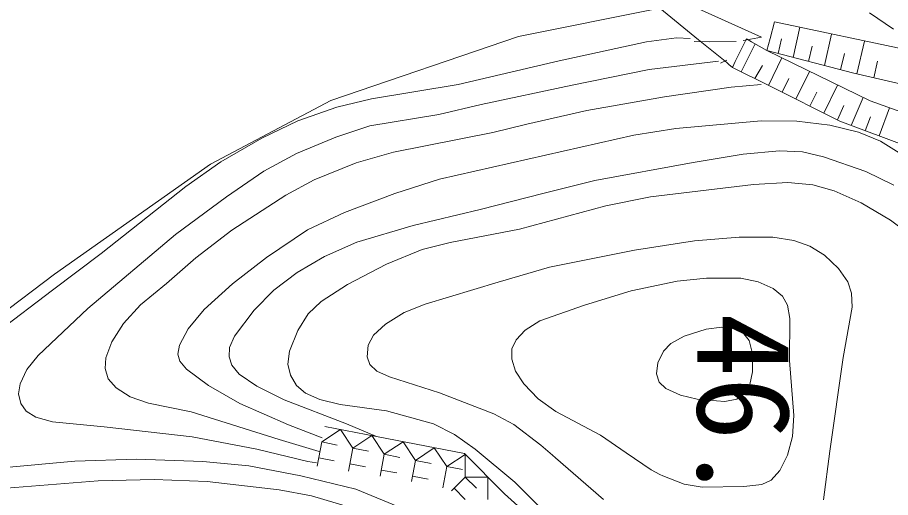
# Model space of a CAD drawing. Units: millimetres on the paper. Extents: x -1 to 831, y -18 to 611.
# Drawn here: x 385.8 to 471.4, y 58 to 105 of the extents above; entities that cross this region are included whole.
import ezdxf
from ezdxf.enums import TextEntityAlignment as Align

# ---------------------------------------------------------------- set-up
doc = ezdxf.new("R2010")
doc.units = ezdxf.units.MM
for name, color, linetype, lineweight in [('（配置）現況', 8, 'Continuous', 9), ('（配置）現況-文字', 8, 'Continuous', 9), ('（配置）現況-法表示', 8, 'Continuous', 18)]:
    doc.layers.add(name, color=color, linetype=linetype, lineweight=lineweight)
doc.styles.add('ＭＳ ゴシック', font='')
doc.styles.get('ＭＳ ゴシック').set_extended_font_data('MS Gothic')

msp = doc.modelspace()

# ---------------------------------------------------------------- linework, layer by layer
at = {"layer": '（配置）現況'}
for p, q in [((446.809, 108.481), (458.759, 103.093)), ((471.697, 103.881), (469.334, 105.456)), ((450.409, 103.031), (447.497, 102.631)), ((451.759, 102.968), (450.409, 103.031)), ((458.759, 103.093), (456.947, 102.756)), ((447.497, 102.631), (438.909, 100.756)), ((453.647, 102.631), (452.147, 102.656)), ((456.259, 102.656), (453.647, 102.631)), ((438.909, 100.756), (429.022, 98.456)), ((454.522, 100.731), (447.734, 99.906)), ((455.359, 100.843), (454.734, 100.531)), ((447.734, 99.906), (440.209, 98.381)), ((429.022, 98.456), (420.534, 97.043)), ((458.709, 98.456), (455.772, 98.206)), ((440.209, 98.381), (431.297, 96.481)), ((455.772, 98.206), (449.259, 97.243)), ((420.534, 97.043), (417.122, 96.218)), ((449.259, 97.243), (441.634, 95.906)), ((417.122, 96.218), (413.322, 94.906)), ((431.297, 96.481), (427.122, 95.531)), ((441.634, 95.906), (435.759, 94.556)), ((427.122, 95.531), (420.359, 94.393)), ((413.322, 94.906), (409.784, 93.193)), ((420.359, 94.393), (417.034, 93.306)), ((435.759, 94.556), (432.409, 93.743)), ((450.359, 94.131), (446.234, 93.481)), ((458.709, 94.906), (450.359, 94.131)), ((462.209, 94.868), (458.709, 94.906)), ((465.434, 94.481), (462.209, 94.868)), ((468.247, 93.793), (465.434, 94.481)), ((417.034, 93.306), (413.172, 91.693)), ((432.409, 93.743), (422.684, 91.818)), ((446.234, 93.481), (427.209, 89.193)), ((470.397, 92.918), (468.247, 93.793)), ((409.784, 93.193), (405.784, 90.868)), ((473.284, 91.106), (470.397, 92.918)), ((413.172, 91.693), (409.984, 89.956)), ((422.684, 91.818), (419.047, 90.793)), ((456.947, 91.643), (452.072, 90.806)), ((460.522, 91.956), (456.947, 91.643)), ((462.772, 91.856), (460.522, 91.956)), ((464.834, 91.381), (462.772, 91.856)), ((405.784, 90.868), (402.347, 88.456)), ((419.047, 90.793), (414.909, 89.118)), ((452.072, 90.806), (442.434, 89.043)), ((468.984, 89.918), (464.834, 91.381)), ((409.984, 89.956), (406.334, 87.468)), ((471.722, 88.606), (468.984, 89.918)), ((414.909, 89.118), (412.147, 87.631)), ((427.209, 89.193), (422.822, 87.781)), ((442.434, 89.043), (437.459, 87.806)), ((402.347, 88.456), (394.059, 81.893)), ((457.959, 88.668), (447.859, 87.468)), ((461.347, 88.856), (457.959, 88.668)), ((463.784, 88.631), (461.347, 88.856)), ((465.872, 88.043), (463.784, 88.631)), ((406.334, 87.468), (401.322, 83.768)), ((412.147, 87.631), (406.834, 84.193)), ((422.822, 87.781), (417.897, 85.906)), ((437.459, 87.806), (431.172, 86.218)), ((447.859, 87.468), (443.484, 86.581)), ((468.534, 86.856), (465.872, 88.043)), ((443.484, 86.581), (435.034, 84.281)), ((471.384, 85.156), (468.534, 86.856)), ((417.897, 85.906), (414.247, 84.206)), ((431.172, 86.218), (424.609, 84.656)), ((473.909, 83.281), (471.384, 85.156)), ((406.834, 84.193), (403.334, 81.493)), ((414.247, 84.206), (410.247, 81.518)), ((424.609, 84.656), (419.084, 83.006)), ((435.034, 84.281), (428.234, 82.981)), ((401.322, 83.768), (392.747, 76.518)), ((419.084, 83.006), (415.934, 81.618)), ((452.197, 83.143), (446.322, 82.231)), ((456.559, 83.518), (452.197, 83.143)), ((459.847, 83.493), (456.559, 83.518)), ((461.909, 83.181), (459.847, 83.493)), ((463.484, 82.631), (461.909, 83.181)), ((425.509, 82.293), (422.009, 80.856)), ((428.234, 82.981), (425.509, 82.293)), ((446.322, 82.231), (437.972, 80.568)), ((464.922, 81.743), (463.484, 82.631)), ((394.059, 81.893), (389.284, 78.318)), ((403.334, 81.493), (400.459, 78.981)), ((410.247, 81.518), (406.909, 78.943)), ((415.934, 81.618), (413.234, 80.043)), ((466.284, 80.443), (464.922, 81.743)), ((422.009, 80.856), (418.172, 78.881)), ((437.972, 80.568), (432.947, 79.106)), ((467.222, 79.118), (466.284, 80.443)), ((413.234, 80.043), (410.959, 78.306)), ((400.459, 78.981), (397.909, 76.868)), ((406.909, 78.943), (404.147, 76.431)), ((418.172, 78.881), (415.609, 77.218)), ((432.947, 79.106), (425.784, 76.931)), ((450.472, 79.193), (445.984, 78.256)), ((453.372, 79.506), (450.472, 79.193)), ((456.722, 79.481), (453.372, 79.506)), ((458.422, 79.143), (456.722, 79.481)), ((459.884, 78.493), (458.422, 79.143)), ((467.584, 78.031), (467.222, 79.118)), ((389.284, 78.318), (382.147, 72.918)), ((410.959, 78.306), (409.022, 76.356)), ((445.984, 78.256), (441.409, 76.843)), ((460.822, 77.718), (459.884, 78.493)), ((467.622, 76.643), (467.584, 78.031)), ((415.609, 77.218), (414.334, 76.006)), ((461.297, 76.856), (460.822, 77.718)), ((392.747, 76.518), (387.884, 71.906)), ((397.909, 76.868), (396.247, 75.056)), ((404.147, 76.431), (402.572, 74.531)), ((409.022, 76.356), (407.122, 73.806)), ((425.784, 76.931), (423.734, 76.118)), ((441.409, 76.843), (437.034, 75.306)), ((461.522, 75.543), (461.297, 76.856)), ((466.747, 71.718), (467.622, 76.643)), ((414.334, 76.006), (413.322, 74.368)), ((423.734, 76.118), (421.897, 74.981)), ((437.034, 75.306), (435.584, 74.393)), ((461.484, 71.418), (461.522, 75.543)), ((396.247, 75.056), (395.084, 73.256)), ((402.572, 74.531), (401.722, 72.943)), ((421.897, 74.981), (420.734, 73.893)), ((453.334, 74.506), (451.184, 73.806)), ((454.872, 74.706), (453.334, 74.506)), ((456.022, 74.518), (454.872, 74.706)), ((457.034, 74.043), (456.022, 74.518)), ((407.122, 73.806), (406.609, 72.693)), ((413.322, 74.368), (412.509, 72.343)), ((420.734, 73.893), (420.209, 72.943)), ((435.584, 74.393), (434.709, 73.456)), ((451.184, 73.806), (449.872, 73.106)), ((457.547, 73.381), (457.034, 74.043)), ((395.084, 73.256), (394.497, 71.693)), ((401.722, 72.943), (401.559, 72.056)), ((420.209, 72.943), (420.109, 71.781)), ((434.709, 73.456), (434.297, 72.581)), ((449.872, 73.106), (449.159, 72.331)), ((457.859, 72.093), (457.547, 73.381)), ((387.884, 71.906), (386.772, 70.531)), ((401.559, 72.056), (401.759, 71.356)), ((406.609, 72.693), (406.572, 71.781)), ((412.509, 72.343), (412.347, 71.068)), ((434.297, 72.581), (434.284, 71.543)), ((449.159, 72.331), (448.597, 71.193)), ((457.884, 70.306), (457.859, 72.093)), ((394.497, 71.693), (394.422, 70.643)), ((401.759, 71.356), (402.422, 70.568)), ((406.572, 71.781), (406.834, 70.956)), ((412.347, 71.068), (412.597, 69.993)), ((420.109, 71.781), (420.359, 71.043)), ((420.359, 71.043), (421.059, 70.381)), ((434.284, 71.543), (434.647, 70.393)), ((448.597, 71.193), (448.472, 70.131)), ((461.909, 66.043), (461.484, 71.418)), ((465.434, 62.556), (466.747, 71.718)), ((386.772, 70.531), (386.097, 69.131)), ((394.422, 70.643), (394.734, 69.643)), ((402.422, 70.568), (404.572, 68.993)), ((406.834, 70.956), (407.572, 70.106)), ((421.059, 70.381), (422.309, 69.831)), ((434.647, 70.393), (435.447, 69.143)), ((457.597, 69.093), (457.884, 70.306)), ((394.734, 69.643), (395.509, 68.743)), ((407.572, 70.106), (409.284, 68.918)), ((412.597, 69.993), (413.197, 68.993)), ((422.309, 69.831), (427.197, 68.268)), ((448.472, 70.131), (448.734, 69.306)), ((448.734, 69.306), (449.372, 68.693)), ((386.097, 69.131), (385.934, 68.168)), ((395.509, 68.743), (396.897, 67.881)), ((404.572, 68.993), (407.634, 67.206)), ((409.284, 68.918), (411.972, 67.581)), ((413.197, 68.993), (414.072, 68.231)), ((435.447, 69.143), (436.872, 67.668)), ((449.372, 68.693), (450.822, 68.031)), ((457.022, 68.156), (457.597, 69.093)), ((385.934, 68.168), (386.172, 67.206)), ((396.897, 67.881), (398.684, 67.256)), ((414.072, 68.231), (415.472, 67.606)), ((415.472, 67.606), (417.459, 67.106)), ((427.197, 68.268), (432.509, 66.218)), ((436.872, 67.668), (438.584, 66.443)), ((450.822, 68.031), (452.434, 67.631)), ((452.434, 67.631), (452.697, 67.606)), ((452.697, 67.606), (455.159, 67.418)), ((455.159, 67.418), (456.322, 67.643)), ((456.322, 67.643), (457.022, 68.156)), ((386.172, 67.206), (386.697, 66.468)), ((398.684, 67.256), (402.859, 66.418)), ((407.634, 67.206), (412.397, 65.143)), ((411.972, 67.581), (418.084, 65.218)), ((417.459, 67.106), (422.009, 66.493)), ((386.697, 66.468), (387.634, 65.868)), ((402.859, 66.418), (411.484, 63.693)), ((422.009, 66.493), (426.609, 65.243)), ((432.509, 66.218), (434.497, 65.168)), ((438.584, 66.443), (442.972, 64.106)), ((461.797, 63.981), (461.909, 66.043)), ((387.634, 65.868), (389.259, 65.418)), ((389.259, 65.418), (394.334, 64.943)), ((412.397, 65.143), (415.697, 63.856)), ((418.084, 65.218), (421.034, 63.981)), ((426.609, 65.243), (428.672, 64.193)), ((434.497, 65.168), (437.122, 63.143)), ((394.334, 64.943), (402.959, 63.968)), ((415.659, 63.456), (417.484, 64.668)), ((415.947, 64.968), (421.034, 63.981)), ((417.484, 64.668), (418.709, 62.843)), ((428.672, 64.193), (430.709, 62.731)), ((402.959, 63.968), (409.297, 62.756)), ((411.484, 63.693), (415.397, 62.518)), ((415.197, 61.081), (415.659, 63.456)), ((415.659, 63.456), (417.184, 63.143)), ((418.709, 62.843), (420.559, 64.081)), ((420.559, 64.081), (421.784, 62.243)), ((421.034, 63.981), (429.647, 62.318)), ((421.784, 62.243), (423.622, 63.481)), ((423.622, 63.481), (424.847, 61.643)), ((442.972, 64.106), (445.497, 62.381)), ((461.297, 62.143), (461.797, 63.981)), ((409.297, 62.756), (414.284, 61.543)), ((418.284, 60.581), (418.709, 62.843)), ((418.709, 62.843), (420.247, 62.543)), ((424.847, 61.643), (426.684, 62.881)), ((426.684, 62.881), (427.922, 61.043)), ((430.709, 62.731), (434.584, 59.506)), ((437.122, 63.143), (438.272, 62.156)), ((464.822, 57.793), (465.434, 62.556)), ((391.459, 61.581), (397.497, 61.756)), ((397.497, 61.756), (403.997, 61.543)), ((415.359, 61.906), (416.884, 61.606)), ((421.372, 60.106), (421.784, 62.243)), ((421.784, 62.243), (423.322, 61.943)), ((424.459, 59.593), (424.847, 61.643)), ((424.847, 61.643), (426.384, 61.356)), ((427.922, 61.043), (429.722, 62.231)), ((429.647, 62.318), (433.572, 58.381)), ((429.722, 62.231), (429.722, 60.018)), ((438.272, 62.156), (438.559, 61.906)), ((438.559, 61.906), (443.284, 57.831)), ((445.497, 62.381), (447.934, 60.731)), ((460.547, 60.643), (461.297, 62.143)), ((378.672, 60.418), (391.459, 61.581)), ((403.997, 61.543), (408.522, 61.106)), ((408.522, 61.106), (413.622, 60.143)), ((414.284, 61.543), (415.147, 61.393)), ((418.422, 61.306), (419.959, 61.006)), ((427.522, 58.968), (427.922, 61.043)), ((427.922, 61.043), (429.459, 60.756)), ((413.622, 60.143), (418.984, 58.818)), ((421.484, 60.706), (423.022, 60.418)), ((424.559, 60.106), (426.084, 59.818)), ((428.359, 58.656), (429.722, 60.018)), ((429.722, 60.018), (430.834, 58.918)), ((429.722, 60.018), (431.922, 60.018)), ((431.922, 60.018), (431.922, 57.806)), ((447.934, 60.731), (448.797, 60.256)), ((448.797, 60.256), (449.084, 60.131)), ((449.084, 60.131), (451.172, 59.318)), ((459.709, 59.718), (460.547, 60.643)), ((382.772, 58.768), (393.734, 59.631)), ((393.734, 59.631), (399.222, 59.793)), ((399.222, 59.793), (404.447, 59.568)), ((404.447, 59.568), (411.472, 58.781)), ((434.584, 59.506), (439.534, 54.606)), ((451.172, 59.318), (452.922, 59.031)), ((452.922, 59.031), (457.034, 59.081)), ((457.034, 59.081), (458.784, 59.281)), ((458.784, 59.281), (459.709, 59.718)), ((411.472, 58.781), (414.647, 58.193)), ((414.647, 58.193), (419.172, 56.831)), ((418.984, 58.818), (423.684, 56.906)), ((428.622, 58.918), (429.722, 57.806)), ((433.572, 58.381), (435.534, 56.606))]:
    msp.add_line(p, q, dxfattribs=at)
at = {"layer": '（配置）現況-法表示'}
for p, q in [((448.798, 105.936), (434.935, 103.136)), ((452.585, 102.836), (448.798, 105.936)), ((459.585, 102.961), (460.035, 104.573)), ((460.035, 104.573), (476.648, 101.086)), ((461.848, 101.098), (462.51, 104.061)), ((434.935, 103.136), (416.56, 96.886)), ((455.348, 100.598), (452.585, 102.836)), ((457.085, 102.523), (457.273, 102.911)), ((457.273, 102.911), (457.773, 102.623)), ((459.26, 101.773), (459.585, 102.961)), ((460.385, 101.486), (460.698, 102.923)), ((464.91, 100.311), (465.623, 103.386)), ((468.11, 99.486), (468.86, 102.711)), ((456.185, 100.711), (457.085, 102.523)), ((456.76, 99.698), (458.123, 102.423)), ((457.773, 102.623), (459.26, 101.773)), ((463.373, 100.711), (463.723, 102.211)), ((459.26, 101.773), (469.41, 96.848)), ((467.81, 99.573), (459.26, 101.773)), ((459.423, 98.361), (460.748, 101.048)), ((466.498, 99.898), (466.873, 101.473)), ((455.56, 100.398), (455.348, 100.598)), ((455.91, 100.123), (455.56, 100.398)), ((455.91, 100.123), (456.185, 100.711)), ((459.535, 98.323), (455.91, 100.123)), ((458.098, 99.036), (458.835, 100.323)), ((469.76, 99.111), (470.123, 100.748)), ((462.123, 97.011), (463.46, 99.723)), ((476.785, 97.498), (467.81, 99.573)), ((460.785, 97.698), (461.435, 99.036)), ((466.435, 94.861), (459.535, 98.323)), ((463.485, 96.336), (464.16, 97.698)), ((464.848, 95.648), (466.21, 98.386)), ((416.56, 96.886), (404.76, 90.636)), ((467.548, 94.436), (468.71, 97.186)), ((469.41, 96.848), (486.098, 90.861)), ((466.185, 94.998), (466.835, 96.386)), ((470.285, 93.436), (471.298, 96.161)), ((468.91, 93.923), (469.423, 95.286)), ((479.673, 89.898), (466.435, 94.861)), ((404.76, 90.636), (389.485, 79.886)), ((389.485, 79.886), (376.998, 70.511))]:
    msp.add_line(p, q, dxfattribs=at)

# ---------------------------------------------------------------- texts
at = {"layer": '（配置）現況-文字', "style": 'ＭＳ ゴシック'}
msp.add_text('46.2', height=9.164, rotation=270, dxfattribs=at).set_placement((449.722, 76.068), align=Align.BOTTOM_LEFT)

doc.saveas('drawing.dxf')
